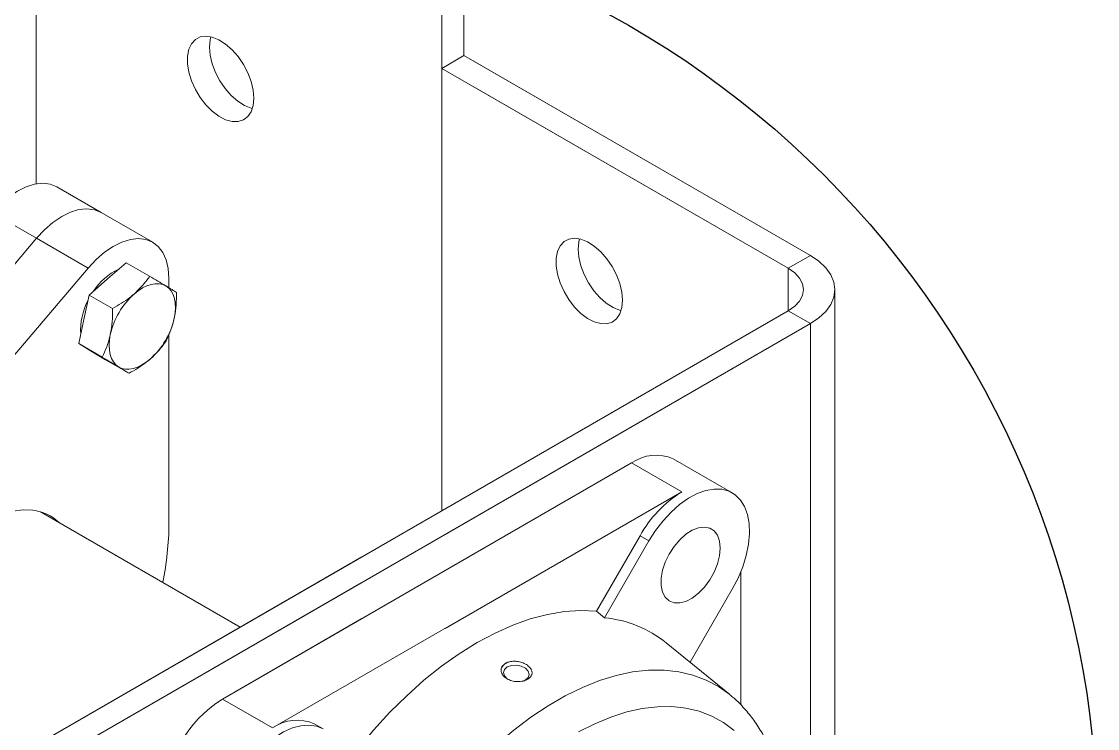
# Model space of a CAD drawing. Header units: millimetres. Extents: x 953 to 17674, y 376 to 6295.
# Drawn here: x 2697.6 to 2904, y 2741.3 to 2876.9 of the extents above; entities that cross this region are included whole.
import ezdxf

# ---------------------------------------------------------------- set-up
doc = ezdxf.new("R2010")
doc.units = ezdxf.units.MM

msp = doc.modelspace()

# ---------------------------------------------------------------- linework, layer by layer
at = {"linetype": 'Continuous', "lineweight": 20}
for p, q in [((2782.48575, 3034.91867), (2782.48575, 2870.38566)), ((2778.2431, 3032.46944), (2778.2431, 2783.03003)), ((2700.46135, 2845.7773), (2700.46135, 2987.567)), ((2782.48575, 2870.38566), (2778.2431, 2867.93643)), ((2848.95377, 2832.01448), (2782.48575, 2870.38566)), ((2848.95377, 2832.01448), (2784.2517, 2869.36619)), ((2844.71112, 2829.56526), (2778.2431, 2867.93643)), ((2778.2431, 2867.93643), (2778.2431, 2783.03003)), ((2844.71112, 2829.56526), (2784.25172, 2864.46772)), ((2712.91047, 2840.28103), (2704.42521, 2845.17947)), ((2700.5079, 2835.32056), (2692.02264, 2840.219)), ((2722.81001, 2834.56615), (2712.91047, 2840.28103)), ((2700.5079, 2835.32056), (2664.31838, 2792.64243)), ((2710.40743, 2829.60568), (2700.5079, 2835.32056)), ((2844.71112, 2829.56526), (2848.95377, 2832.01448)), ((2844.71112, 2829.56526), (2848.95377, 2832.01448)), ((2714.155, 2827.53727), (2717.71422, 2830.64527)), ((2717.71422, 2830.64527), (2722.20868, 2828.05067)), ((2710.40743, 2829.60568), (2674.21792, 2786.92755)), ((2725.91722, 2825.82703), (2725.91722, 2827.69847)), ((2844.71112, 2829.56526), (2844.71112, 2821.40122)), ((2844.71112, 2829.56526), (2844.71112, 2821.40117)), ((2710.59579, 2824.42927), (2714.155, 2827.53727)), ((2709.60612, 2819.77183), (2710.59579, 2824.42927)), ((2710.59579, 2824.42927), (2715.09024, 2821.83467)), ((2853.64004, 2706.43032), (2853.64004, 2825.48323)), ((2853.64004, 2706.43035), (2853.64004, 2825.48323)), ((2697.63293, 2736.49475), (2844.71112, 2821.40118)), ((2781.79243, 2785.079), (2844.71112, 2821.40118)), ((2844.71112, 2821.40118), (2848.95379, 2818.95194)), ((2844.71112, 2821.40118), (2848.95379, 2818.95194)), ((2708.61642, 2815.11449), (2709.60612, 2819.77183)), ((2701.8756, 2734.04551), (2848.95379, 2818.95194)), ((2778.90175, 2778.51176), (2848.95379, 2818.95194)), ((2848.95379, 2709.13565), (2848.95379, 2818.95194)), ((2848.95379, 2709.13565), (2848.95379, 2818.95194)), ((2725.91722, 2780.57021), (2725.91722, 2816.887)), ((2708.61642, 2815.11449), (2713.11088, 2812.51989)), ((2711.18597, 2813.56506), (2708.61642, 2815.11449)), ((2710.81099, 2813.78098), (2710.56373, 2813.94029)), ((2710.81099, 2813.78098), (2711.21046, 2813.55038)), ((2713.75549, 2812.01571), (2711.18597, 2813.56506)), ((2713.75549, 2812.01571), (2718.24995, 2809.42112)), ((2833.97219, 2786.47429), (2822.65846, 2793.00557)), ((2833.97219, 2786.47429), (2822.65846, 2793.00557)), ((2814.65911, 2792.21346), (2736.17028, 2746.90283)), ((2814.65911, 2792.21346), (2778.90175, 2771.57118)), ((2824.27567, 2786.66194), (2814.65911, 2792.21346)), ((2824.27567, 2786.66194), (2814.65911, 2792.21346)), ((2824.27567, 2786.66194), (2745.78684, 2741.3513)), ((2824.27567, 2786.66194), (2778.90166, 2760.46808)), ((2739.59627, 2760.71977), (2701.2885, 2782.83438)), ((2739.59627, 2760.71972), (2701.2885, 2782.83433)), ((2807.92474, 2763.75285), (2816.27568, 2778.21714)), ((2807.92474, 2763.75285), (2816.27568, 2778.21709)), ((2817.97285, 2777.23738), (2816.27568, 2778.21714)), ((2817.97285, 2777.23733), (2816.27568, 2778.21709)), ((2817.97285, 2777.23738), (2809.4587, 2762.49042)), ((2817.97285, 2777.23733), (2809.4587, 2762.49037)), ((2697.63293, 2736.49475), (2762.90171, 2774.17361)), ((2835.58938, 2745.78345), (2835.58938, 2771.28691)), ((2835.58938, 2745.78347), (2835.58938, 2771.28691)), ((2701.8756, 2734.04551), (2762.90175, 2769.27516)), ((2825.87382, 2753.96981), (2833.97284, 2767.99773)), ((2825.87382, 2753.96979), (2833.97284, 2767.99773)), ((2807.92474, 2763.75285), (2809.4587, 2762.49042)), ((2807.92474, 2763.75285), (2809.4587, 2762.49037)), ((2762.90175, 2762.33458), (2736.17028, 2746.90283)), ((2833.48322, 2747.76454), (2821.29903, 2757.70048)), ((2833.48322, 2747.76449), (2821.29903, 2757.7004)), ((2736.17028, 2746.90283), (2745.78684, 2741.3513)), ((2736.17028, 2746.90283), (2744.10232, 2742.32376)), ((2755.48399, 2741.16334), (2753.78682, 2742.14309))]:
    msp.add_line(p, q, dxfattribs=at)
at = {"linetype": 'Continuous', "lineweight": 20, "flags": 128}
for points in [[(2742.18066, 2862.21723), (2742.05034, 2863.77183), (2741.66486, 2865.41308), (2741.03999, 2867.07397), (2740.20127, 2868.68631), (2739.183, 2870.18437), (2738.02691, 2871.50656), (2736.78038, 2872.59888), (2735.49431, 2873.41666), (2734.22156, 2873.92625), (2733.01405, 2874.10685), (2731.92127, 2873.9512), (2730.98797, 2873.46549), (2730.25234, 2872.66982), (2729.74455, 2871.59651), (2729.48535, 2870.28956), (2729.48535, 2868.8026), (2729.74455, 2867.19648), (2730.25234, 2865.53689), (2730.98797, 2863.89178), (2731.92127, 2862.3286), (2733.01405, 2860.91115), (2734.22156, 2859.69769), (2735.49431, 2858.7378), (2736.78038, 2858.07071), (2738.02691, 2857.72381), (2739.183, 2857.71122), (2740.20127, 2858.03351), (2741.03999, 2858.67758), (2741.66486, 2859.61701), (2742.05034, 2860.8132), (2742.18066, 2862.21723)], [(2733.69538, 2872.01414), (2733.82561, 2873.41832), (2733.96959, 2873.99001)], [(2741.90643, 2860.24153), (2741.65447, 2860.30522), (2740.38164, 2860.81486), (2739.09565, 2861.63259), (2737.84912, 2862.72491), (2736.69303, 2864.04711), (2735.67476, 2865.54506), (2734.83604, 2867.1575), (2734.21109, 2868.81844), (2733.82561, 2870.45969), (2733.69538, 2872.01414)], [(2704.42521, 2845.17947), (2704.39887, 2845.19453), (2703.12326, 2845.70622), (2701.69361, 2845.88204), (2700.14552, 2845.71751), (2698.51741, 2845.21691), (2696.84976, 2844.39262), (2695.18399, 2843.26503), (2693.56151, 2841.86213), (2692.02264, 2840.219)], [(2712.91047, 2840.28103), (2712.88413, 2840.2961), (2711.60851, 2840.80779), (2710.17887, 2840.98361), (2708.63077, 2840.81908), (2707.00266, 2840.31848), (2705.33502, 2839.49419), (2703.66925, 2838.36659), (2702.04676, 2836.9637), (2700.5079, 2835.32056)], [(2712.91047, 2840.28103), (2712.88413, 2840.2961), (2711.60851, 2840.80779), (2710.17887, 2840.98361), (2708.63077, 2840.81908), (2707.00266, 2840.31848), (2705.33502, 2839.49419), (2703.66925, 2838.36659), (2702.04676, 2836.9637), (2700.5079, 2835.32056)], [(2725.91722, 2827.69847), (2725.78545, 2829.54709), (2725.39338, 2831.19765), (2724.75078, 2832.60906), (2723.87362, 2833.74636), (2722.78366, 2834.58122), (2721.50805, 2835.09291), (2720.07841, 2835.26873), (2718.53031, 2835.1042), (2716.9022, 2834.6036), (2715.23455, 2833.77931), (2713.56878, 2832.65171), (2711.9463, 2831.24882), (2710.40743, 2829.60568)], [(2812.89135, 2823.43822), (2812.76103, 2824.99272), (2812.37555, 2826.63406), (2811.75069, 2828.29485), (2810.91188, 2829.90735), (2809.8937, 2831.40525), (2808.73761, 2832.72755), (2807.49107, 2833.81987), (2806.205, 2834.63764), (2804.93217, 2835.14719), (2803.72466, 2835.32788), (2802.63196, 2835.17218), (2801.69866, 2834.68647), (2800.96303, 2833.8907), (2800.45525, 2832.81739), (2800.19604, 2831.51054), (2800.19604, 2830.02359), (2800.45525, 2828.41746), (2800.96303, 2826.75788), (2801.69866, 2825.11277), (2802.63196, 2823.54949), (2803.72466, 2822.13219), (2804.93217, 2820.91872), (2806.205, 2819.95869), (2807.49107, 2819.2916), (2808.73761, 2818.9447), (2809.8937, 2818.9321), (2810.91188, 2819.25454), (2811.75069, 2819.89857), (2812.37555, 2820.8379), (2812.76103, 2822.03409), (2812.89135, 2823.43822)], [(2812.89135, 2823.43817), (2812.76103, 2824.99272), (2812.37555, 2826.63401), (2811.75069, 2828.29485), (2810.91188, 2829.9073), (2809.8937, 2831.40525), (2808.73761, 2832.7275), (2807.49107, 2833.81982), (2806.205, 2834.63759), (2804.93217, 2835.14719), (2803.72466, 2835.32784), (2802.63196, 2835.17214), (2801.69866, 2834.68642), (2800.96303, 2833.8907), (2800.45525, 2832.81739), (2800.19604, 2831.51049), (2800.19604, 2830.02354), (2800.45525, 2828.41742), (2800.96303, 2826.75783), (2801.69866, 2825.11272), (2802.63196, 2823.54949), (2803.72466, 2822.13216), (2804.93217, 2820.91865), (2806.205, 2819.95869), (2807.49107, 2819.29157), (2808.73761, 2818.94467), (2809.8937, 2818.93213), (2810.91188, 2819.25449), (2811.75069, 2819.89852), (2812.37555, 2820.8379), (2812.76103, 2822.03409), (2812.89135, 2823.43817)], [(2804.40607, 2833.23512), (2804.5363, 2834.63921), (2804.68028, 2835.21089)], [(2804.40607, 2833.23508), (2804.5363, 2834.63921), (2804.68028, 2835.21089)], [(2812.61703, 2821.46247), (2812.36517, 2821.5262), (2811.09233, 2822.03575), (2809.80635, 2822.85348), (2808.55973, 2823.94585), (2807.40372, 2825.26799), (2806.38545, 2826.76605), (2805.54673, 2828.37849), (2804.92178, 2830.03933), (2804.5363, 2831.68058), (2804.40607, 2833.23512)], [(2812.61703, 2821.46247), (2812.36517, 2821.52613), (2811.09233, 2822.03575), (2809.80635, 2822.85345), (2808.55973, 2823.94582), (2807.40372, 2825.26802), (2806.38545, 2826.766), (2805.54673, 2828.37844), (2804.92178, 2830.03933), (2804.5363, 2831.68058), (2804.40607, 2833.23508)], [(2848.95379, 2818.95194), (2850.58431, 2820.05409), (2851.89619, 2821.28987), (2852.85697, 2822.62894), (2853.44304, 2824.03832), (2853.64004, 2825.48323), (2853.44306, 2826.92816), (2852.85701, 2828.33747), (2851.89621, 2829.67653), (2850.58431, 2830.91237), (2848.95377, 2832.01448)], [(2848.95379, 2818.95194), (2850.58431, 2820.05409), (2851.89619, 2821.28987), (2852.85697, 2822.62894), (2853.44304, 2824.03832), (2853.64004, 2825.48323), (2853.44306, 2826.92816), (2852.85701, 2828.33747), (2851.89621, 2829.67653), (2850.58431, 2830.91237), (2848.95377, 2832.01448)], [(2844.71112, 2821.40118), (2845.95475, 2822.276), (2846.87888, 2823.27401), (2847.44795, 2824.35698), (2847.64003, 2825.48324), (2847.44795, 2826.60943), (2846.87888, 2827.6924), (2845.95473, 2828.69048), (2844.71112, 2829.56526)], [(2844.71112, 2821.40118), (2845.95475, 2822.276), (2846.87888, 2823.27401), (2847.44795, 2824.35698), (2847.64003, 2825.48324), (2847.44795, 2826.60943), (2846.87888, 2827.6924), (2845.95473, 2828.69048), (2844.71112, 2829.56526)], [(2719.21785, 2824.61455), (2720.03603, 2825.26403), (2720.86725, 2825.79635), (2721.69727, 2826.20211), (2722.51188, 2826.47459), (2723.29718, 2826.60895), (2724.03973, 2826.60309), (2724.72678, 2826.45695), (2725.34661, 2826.17312)], [(2725.34661, 2826.17312), (2725.8886, 2825.75634), (2726.34349, 2825.21395), (2726.70351, 2824.55508), (2726.96246, 2823.79094), (2727.11592, 2822.93475), (2727.16129, 2822.00108), (2727.09777, 2821.00592), (2726.92647, 2819.96634)], [(2716.24882, 2810.64234), (2715.70681, 2811.0591), (2715.25192, 2811.60159), (2714.89192, 2812.26047), (2714.63297, 2813.02451), (2714.47949, 2813.88078), (2714.43412, 2814.81445), (2714.49766, 2815.80954), (2714.66896, 2816.84911)], [(2722.37756, 2812.20099), (2721.55938, 2811.55141), (2720.72818, 2811.0192), (2719.89817, 2810.61334), (2719.08353, 2810.34095), (2718.29823, 2810.20649), (2717.55571, 2810.21236), (2716.86865, 2810.3585), (2716.24882, 2810.64234)], [(2833.97284, 2767.99773), (2835.07583, 2770.11451), (2835.97547, 2772.28727), (2836.65167, 2774.46731), (2837.08933, 2776.60611), (2837.27865, 2778.65576), (2837.21541, 2780.57052), (2836.90106, 2782.3076), (2836.34257, 2783.82831), (2835.55244, 2785.09849), (2834.54832, 2786.08998), (2833.35263, 2786.78048), (2831.99211, 2787.15457), (2830.49712, 2787.20389), (2828.90106, 2786.92748), (2827.23959, 2786.33131), (2825.54982, 2785.42883), (2823.86951, 2784.24018), (2822.23617, 2782.79189), (2820.6863, 2781.11632), (2819.25453, 2779.25097), (2817.97285, 2777.23738)], [(2833.97284, 2767.99773), (2835.07583, 2770.11451), (2835.97547, 2772.28722), (2836.65167, 2774.46727), (2837.08933, 2776.60606), (2837.27865, 2778.65571), (2837.21541, 2780.57047), (2836.90106, 2782.3076), (2836.34257, 2783.82826), (2835.55244, 2785.09849), (2834.54832, 2786.08993), (2833.35263, 2786.78043), (2831.99211, 2787.15452), (2830.49712, 2787.20389), (2828.90106, 2786.92743), (2827.23959, 2786.33131), (2825.54982, 2785.42883), (2823.86951, 2784.24018), (2822.23617, 2782.79189), (2820.6863, 2781.11632), (2819.25453, 2779.25092), (2817.97285, 2777.23733)], [(2674.67112, 2741.58623), (2673.93937, 2743.03825), (2673.28525, 2744.98364), (2672.87364, 2747.14223), (2672.71032, 2749.48347), (2672.79761, 2751.97454), (2673.13428, 2754.58057), (2673.71561, 2757.26497), (2674.53339, 2759.98988), (2675.57618, 2762.71727), (2676.82934, 2765.40871), (2678.27531, 2768.02651), (2679.89371, 2770.53389), (2681.66189, 2772.89569), (2683.555, 2775.07856), (2685.54648, 2777.0521), (2687.60835, 2778.78856), (2689.71169, 2780.26346), (2691.82695, 2781.45616), (2693.92448, 2782.3499), (2695.97479, 2782.93206), (2697.94912, 2783.19469), (2699.81974, 2783.13386)], [(2831.62971, 2775.88315), (2831.49745, 2777.21111), (2831.10688, 2778.32424), (2830.47623, 2779.1705), (2829.63503, 2779.71035), (2828.62257, 2779.9186), (2827.48621, 2779.7854), (2826.2791, 2779.31711), (2825.05767, 2778.53548), (2823.87903, 2777.4772), (2822.7983, 2776.19169), (2821.86599, 2774.73898), (2821.12572, 2773.18717), (2820.6121, 2771.6086), (2820.34915, 2770.07731), (2820.34915, 2768.66482), (2820.6121, 2767.43703), (2821.12572, 2766.45158), (2821.86599, 2765.75447), (2822.7983, 2765.37817), (2823.87903, 2765.34045), (2825.05767, 2765.6429), (2826.2791, 2766.2716), (2827.48621, 2767.19701), (2828.62257, 2768.37582), (2829.63503, 2769.75293), (2830.47623, 2771.26412), (2831.10688, 2772.8385), (2831.49745, 2774.40258), (2831.62971, 2775.88315)], [(2831.62971, 2775.88315), (2831.49745, 2777.21106), (2831.10688, 2778.3242), (2830.47623, 2779.17045), (2829.63503, 2779.71035), (2828.62257, 2779.91855), (2827.48621, 2779.7854), (2826.2791, 2779.31706), (2825.05767, 2778.53548), (2823.87903, 2777.47715), (2822.7983, 2776.19164), (2821.86599, 2774.73898), (2821.12572, 2773.18712), (2820.6121, 2771.6086), (2820.34915, 2770.07731), (2820.34915, 2768.66477), (2820.6121, 2767.43703), (2821.12572, 2766.45158), (2821.86599, 2765.75442), (2822.7983, 2765.37817), (2823.87903, 2765.3404), (2825.05767, 2765.6429), (2826.2791, 2766.27156), (2827.48621, 2767.19696), (2828.62257, 2768.37577), (2829.63503, 2769.75293), (2830.47623, 2771.26407), (2831.10688, 2772.8385), (2831.49745, 2774.40253), (2831.62971, 2775.88315)], [(2762.13776, 2737.32058), (2765.15699, 2740.94122), (2768.2909, 2744.35785), (2771.5215, 2747.55093), (2774.83011, 2750.5019), (2778.1976, 2753.19377), (2781.60454, 2755.61104), (2785.03125, 2757.73962), (2788.458, 2759.56746), (2791.86492, 2761.08374), (2795.23241, 2762.2799), (2798.541, 2763.14896), (2801.7716, 2763.68585), (2804.90553, 2763.88757), (2807.92474, 2763.75285)], [(2779.45762, 2754.12309), (2781.60454, 2755.61099), (2785.03125, 2757.73962), (2788.458, 2759.56741), (2791.86492, 2761.08374), (2795.23241, 2762.27985), (2798.541, 2763.14891), (2801.7716, 2763.6858), (2804.90553, 2763.88752), (2807.92474, 2763.75285)], [(2793.66187, 2750.30067), (2794.26444, 2750.5443), (2794.79861, 2751.02406), (2794.98891, 2751.62229), (2794.80658, 2752.24765), (2794.27924, 2752.80524), (2793.48738, 2753.20983), (2792.5513, 2753.40006), (2791.61349, 2753.34705), (2790.817, 2753.05864), (2790.28283, 2752.57888), (2790.09254, 2751.98065), (2790.27486, 2751.35528), (2790.80204, 2750.79789)], [(2793.94817, 2750.39369), (2794.26444, 2750.5443), (2794.79861, 2751.02406), (2794.98891, 2751.62224), (2794.80658, 2752.24765), (2794.27924, 2752.80519), (2793.48738, 2753.20978), (2792.5513, 2753.40006), (2791.61349, 2753.347), (2790.817, 2753.05859), (2790.28283, 2752.57883), (2790.09254, 2751.98065), (2790.09384, 2751.91814)], [(2773.99556, 2721.11051), (2774.14468, 2721.32848), (2776.84663, 2725.0829), (2779.68619, 2728.67155), (2782.64658, 2732.07318), (2785.71053, 2735.26798), (2788.86, 2738.23707), (2792.07656, 2740.9631), (2795.34125, 2743.43014), (2798.63503, 2745.62362), (2801.93846, 2747.53065), (2805.23219, 2749.14006), (2808.49691, 2750.44236), (2811.71343, 2751.43008), (2814.86291, 2752.0973), (2817.92686, 2752.44006), (2820.88728, 2752.45644), (2823.72682, 2752.14625), (2826.42879, 2751.51146), (2828.97734, 2750.55565), (2831.35755, 2749.28442), (2833.48322, 2747.76454)], [(2797.77178, 2745.07699), (2798.63503, 2745.62357), (2801.93846, 2747.5306), (2805.23219, 2749.14001), (2808.49691, 2750.44236), (2811.71343, 2751.43003), (2814.86291, 2752.09725), (2817.92686, 2752.44001), (2820.88728, 2752.45639), (2823.72682, 2752.14625), (2826.42879, 2751.51141), (2828.97734, 2750.5556), (2831.35755, 2749.28442), (2833.48322, 2747.76449)], [(2804.47894, 2740.59215), (2807.59284, 2742.17493), (2810.68212, 2743.4586), (2813.72725, 2744.43498), (2816.70897, 2745.09772), (2819.60842, 2745.44286), (2822.4073, 2745.468), (2825.08791, 2745.17324), (2827.63328, 2744.56027), (2830.02733, 2743.63295), (2832.25494, 2742.39716), (2834.30199, 2740.86079)], [(2804.47894, 2740.5921), (2807.59284, 2742.17493), (2810.68212, 2743.4586), (2813.72725, 2744.43493), (2816.70897, 2745.09772), (2819.60842, 2745.44281), (2822.4073, 2745.468), (2825.08791, 2745.17319), (2827.63328, 2744.56022), (2830.02733, 2743.6329), (2832.25494, 2742.39718), (2834.30199, 2740.86079)], [(2755.48399, 2741.16334), (2754.20231, 2741.69712), (2752.77054, 2741.90938), (2751.22067, 2741.79552), (2749.58735, 2741.35801), (2747.90704, 2740.60661), (2746.21725, 2739.55811), (2744.55578, 2738.23598), (2742.95972, 2736.66963), (2741.46473, 2734.89423), (2740.10423, 2732.94932), (2738.90852, 2730.8783), (2737.90442, 2728.72749), (2737.11429, 2726.54504), (2736.5558, 2724.37952), (2736.24143, 2722.27948), (2736.17821, 2720.29172), (2736.36753, 2718.46065), (2736.80518, 2716.82716), (2737.06325, 2716.29312)]]:
    msp.add_lwpolyline(points, dxfattribs=at)
msp.add_circle((2724.85655, 2720.77889), 179.16695)
at = {"linetype": 'Continuous', "lineweight": 20}
for centre, radius, start, end in [((2720.92471, 2819.18708), 11.21723, 114.3982763, 147.858095), ((2729.08835, 2813.61749), 14.77708, 131.9097997, 167.3677771), ((2720.83236, 2817.77612), 11.85673, 151.9760974, 184.0304156), ((2712.50743, 2823.19791), 14.77673, 311.9091078, 347.3676892), ((2819.35962, 2785.5319), 8.16934, 66.1835732, 125.1265101), ((2819.35967, 2785.5314), 8.16977, 66.1852855, 125.1247978), ((2836.49245, 2767.07694), 23.08294, 121.9551752, 151.1435869), ((2836.49216, 2767.07728), 23.0825, 121.9550108, 151.1440811), ((2698.85875, 2774.54999), 8.6375, 46.2364106, 83.6121607), ((2668.60963, 2781.00479), 57.30923, 348.2268176, 359.5655237), ((2668.6125, 2781.00446), 57.30637, 348.2265314, 359.5657575), ((2807.50257, 2740.62593), 21.95182, 51.0613239, 84.8875955), ((2807.50311, 2740.6273), 21.95036, 51.0600559, 84.8886611), ((2791.85996, 2751.67131), 2.48587, 89.3519066, 150.6427169), ((2791.86001, 2751.67123), 2.48596, 89.3530556, 150.6415678), ((2749.24456, 2726.29042), 24.40918, 122.3866121, 177.6133877), ((2749.24482, 2726.29027), 24.40944, 122.3869326, 177.6130673), ((2750.47352, 2734.80912), 8.04768, 65.6877397, 125.6169673)]:
    msp.add_arc(centre, radius, start, end, dxfattribs=at)
for points, knots in [([(2722.20868, 2828.05067), (2722.04716, 2827.81393), (2721.22458, 2826.60823), (2720.11198, 2825.50287), (2719.21785, 2824.61455)], [0, 0, 0, 0, 0.196352828, 1, 1, 1, 1]), ([(2725.34661, 2826.17312), (2725.28505, 2826.21023), (2724.81888, 2826.4913), (2723.82484, 2827.08735), (2722.75068, 2827.72761), (2722.20868, 2828.05067)], [0, 0, 0, 0, 0.0700959, 0.530780043, 1, 1, 1, 1]), ([(2727.34775, 2824.9518), (2727.08934, 2825.11172), (2726.56781, 2825.43449), (2725.75613, 2825.92542), (2725.34661, 2826.17312)], [0, 0, 0, 0, 0.49546541, 1, 1, 1, 1]), ([(2719.21785, 2824.61455), (2718.94685, 2824.38608), (2717.71704, 2823.34931), (2716.24101, 2822.49822), (2715.09024, 2821.83467)], [0, 0, 0, 0, 0.220360401, 1, 1, 1, 1]), ([(2726.92647, 2819.96634), (2726.94926, 2820.07711), (2727.12191, 2820.91598), (2727.33258, 2822.564), (2727.34266, 2824.15102), (2727.34775, 2824.9518)], [0, 0, 0, 0, 0.070087128, 0.530788176, 1, 1, 1, 1]), ([(2715.09024, 2821.83467), (2715.08842, 2820.98657), (2715.08473, 2819.2748), (2714.80839, 2817.66256), (2714.66896, 2816.84911)], [0, 0, 0, 0, 0.495454985, 1, 1, 1, 1]), ([(2725.36838, 2815.63702), (2725.68801, 2816.30167), (2726.33313, 2817.64317), (2726.72749, 2819.18727), (2726.92647, 2819.96634)], [0, 0, 0, 0, 0.495455734, 1, 1, 1, 1]), ([(2714.66896, 2816.84911), (2714.64485, 2816.7391), (2714.4622, 2815.90596), (2714.00297, 2814.40149), (2713.41005, 2813.15091), (2713.11088, 2812.51989)], [0, 0, 0, 0, 0.070088546, 0.530787392, 1, 1, 1, 1]), ([(2722.37756, 2812.20099), (2723.27168, 2813.08936), (2724.38426, 2814.19477), (2725.20687, 2815.40031), (2725.36838, 2815.63702)], [0, 0, 0, 0, 0.8036515369, 1, 1, 1, 1]), ([(2713.11088, 2812.51989), (2713.68708, 2812.17652), (2714.85003, 2811.4835), (2715.77975, 2810.92441), (2716.24882, 2810.64234)], [0, 0, 0, 0, 0.495467354, 1, 1, 1, 1]), ([(2718.24995, 2809.42112), (2719.40072, 2810.08466), (2720.87675, 2810.93575), (2722.10656, 2811.97253), (2722.37756, 2812.20099)], [0, 0, 0, 0, 0.779639599, 1, 1, 1, 1]), ([(2716.24882, 2810.64234), (2716.30907, 2810.60601), (2716.76541, 2810.33089), (2717.51059, 2809.87806), (2718.002, 2809.57436), (2718.24995, 2809.42112)], [0, 0, 0, 0, 0.070081118, 0.530790406, 1, 1, 1, 1]), ([(2789.69332, 2752.89002), (2789.72081, 2752.95242), (2789.8404, 2753.22391), (2790.23502, 2753.6461), (2790.97927, 2754.03224), (2791.59283, 2754.11649), (2791.88808, 2754.15703)], [0, 0, 0, 0, 0.09255514, 0.402715648, 0.712585161, 1, 1, 1, 1]), ([(2789.69332, 2752.89002), (2789.72081, 2752.9524), (2789.8404, 2753.22382), (2790.23502, 2753.64616), (2790.97927, 2754.03215), (2791.59283, 2754.11646), (2791.88808, 2754.15703)], [0, 0, 0, 0, 0.092553794, 0.402715678, 0.712585897, 1, 1, 1, 1]), ([(2791.88808, 2754.15703), (2792.14206, 2754.15805), (2792.72346, 2754.16038), (2793.64367, 2753.94146), (2794.52227, 2753.5281), (2795.19304, 2752.96137), (2795.56217, 2752.31148), (2795.58322, 2751.81948), (2795.49998, 2751.5689), (2795.48561, 2751.52563)], [0, 0, 0, 0, 0.126609436, 0.289831254, 0.45668308, 0.626154391, 0.79627566, 0.964825109, 1, 1, 1, 1]), ([(2791.88808, 2754.15703), (2792.14206, 2754.15805), (2792.72346, 2754.16037), (2793.64367, 2753.94148), (2794.52226, 2753.52803), (2795.19304, 2752.96132), (2795.56217, 2752.31146), (2795.58322, 2751.81936), (2795.49998, 2751.56888), (2795.48561, 2751.52563)], [0, 0, 0, 0, 0.126609331, 0.289831012, 0.456684046, 0.626155215, 0.796276341, 0.96482565, 1, 1, 1, 1]), ([(2789.80994, 2751.75416), (2789.79665, 2751.77117), (2789.6187, 2751.99883), (2789.58112, 2752.40932), (2789.66306, 2752.76039), (2789.69332, 2752.89002)], [0, 0, 0, 0, 0.048461199, 0.648644979, 1, 1, 1, 1]), ([(2793.30257, 2750.26539), (2793.17221, 2750.25706), (2792.7192, 2750.22812), (2791.9091, 2750.31882), (2790.97383, 2750.63612), (2790.20789, 2751.14754), (2789.71822, 2751.79378), (2789.57063, 2752.40631), (2789.66024, 2752.75958), (2789.69332, 2752.89002)], [0, 0, 0, 0, 0.065395487, 0.22724953, 0.392759917, 0.561439799, 0.731563494, 0.900879553, 1, 1, 1, 1]), ([(2795.48561, 2751.52563), (2795.42404, 2751.40666), (2795.26079, 2751.09123), (2794.73136, 2750.66601), (2794.01052, 2750.36993), (2793.49619, 2750.29398), (2793.30257, 2750.26539)], [0, 0, 0, 0, 0.188785402, 0.500544101, 0.811976158, 1, 1, 1, 1]), ([(2795.48561, 2751.52563), (2795.42367, 2751.40714), (2795.25945, 2751.09297), (2794.75863, 2750.66789), (2794.20823, 2750.48307), (2793.9459, 2750.39497)], [0, 0, 0, 0, 0.240658084, 0.63807714, 1, 1, 1, 1]), ([(2844.04052, 2711.97208), (2844.09399, 2712.35237), (2844.33232, 2714.04752), (2844.51959, 2716.98425), (2844.59141, 2720.7589), (2844.40243, 2724.41818), (2843.97136, 2727.94823), (2843.29045, 2731.32552), (2842.36265, 2734.5274), (2841.19097, 2737.53145), (2839.783, 2740.31352), (2838.15421, 2742.85964), (2836.30468, 2745.13101), (2834.71207, 2746.77914), (2833.67526, 2747.57291), (2833.3889, 2747.79214)], [0, 0, 0, 0, 0.025148375, 0.112098827, 0.19921286, 0.286453521, 0.373725117, 0.46087068, 0.547693274, 0.633937789, 0.719341847, 0.80367227, 0.886799617, 0.96873484, 1, 1, 1, 1]), ([(2844.04052, 2711.97201), (2844.09399, 2712.35231), (2844.33232, 2714.04749), (2844.51959, 2716.98425), (2844.59141, 2720.7589), (2844.40242, 2724.41816), (2843.97136, 2727.9482), (2843.29047, 2731.32549), (2842.36262, 2734.52735), (2841.19099, 2737.53144), (2839.78298, 2740.3135), (2838.15424, 2742.85964), (2836.30465, 2745.13094), (2834.71206, 2746.77908), (2833.67526, 2747.57287), (2833.3889, 2747.79211)], [0, 0, 0, 0, 0.025148921, 0.112101019, 0.199214957, 0.286453771, 0.373725853, 0.460871898, 0.547692696, 0.633938783, 0.719342208, 0.803673061, 0.886798815, 0.968734426, 1, 1, 1, 1])]:
    msp.add_open_spline(points, degree=3, knots=knots, dxfattribs=at)

doc.saveas('drawing.dxf')
